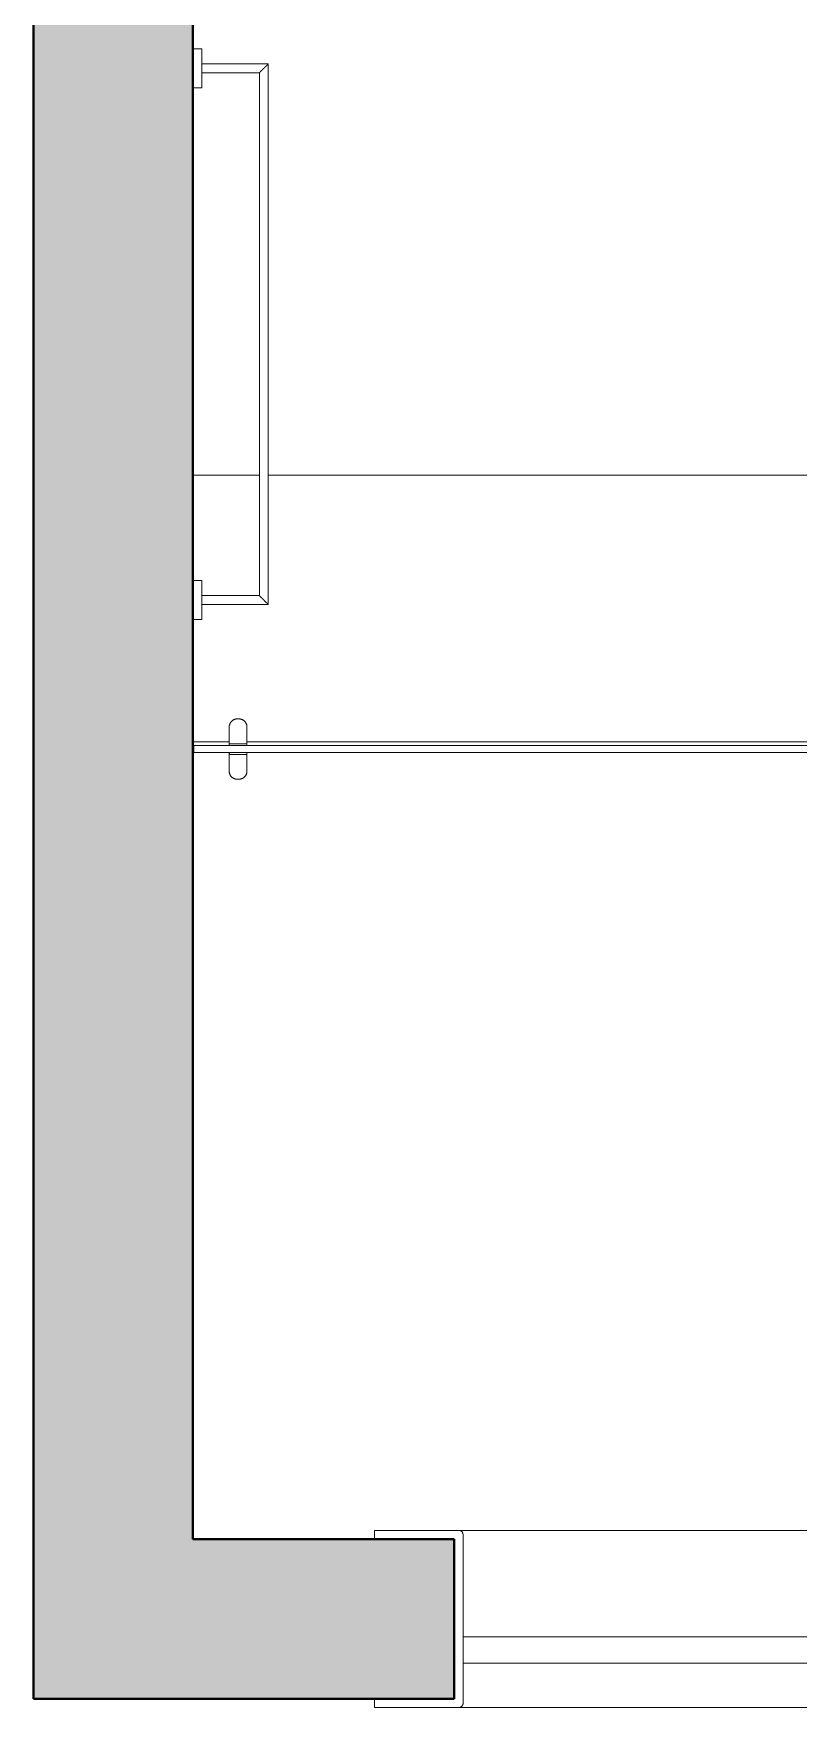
# Model space of a CAD drawing. Header units: millimetres. Extents: x -11245 to 24889, y -43080 to -3800.
# Drawn here: x 615 to 1479, y -16520 to -14630 of the extents above; entities that cross this region are included whole.
import ezdxf

# ---------------------------------------------------------------- set-up
doc = ezdxf.new("R2010")
doc.units = ezdxf.units.MM
for name, color, linetype, lineweight in [('A-FLOR', 192, 'Continuous', 18), ('A-FLOR-PATT', 8, 'Continuous', 18), ('A-GENM', 13, 'Continuous', 9), ('A-GLAZ', 151, 'Continuous', 9), ('A-WALL', 113, 'Continuous', 18), ('A-WALL-PATT', 111, 'Continuous', 18), ('I-FURN', 30, 'Continuous', 9)]:
    doc.layers.add(name, color=color, linetype=linetype, lineweight=lineweight)

# ---------------------------------------------------------------- blocks, each defined once
blk = doc.blocks.new('CRT_MGN_BNH_Box frontal F1 Tec-Vidro - CRT_MGN_BNH_Box frontal F1 Tec-Vidro-3529761-PONTOS HIDRÁULICOS TÉRREO')
at = {"layer": 'A-GENM', "color": 55}
for p, q in [((-664, 13.3), (-664, -5.6)), ((-644, -5.6), (-644, 13.3)), ((-644, -5.6), (-664, -5.6)), ((-664, -17.8), (-664, -36.7)), ((-644, -17.8), (-664, -17.8)), ((-644, -36.7), (-644, -17.8))]:
    blk.add_line(p, q, dxfattribs=at)
at = {"layer": 'A-GENM', "color": 55, "flags": 128}
for points in [[(-664, 13.3), (-664, 13.7), (-664, 14.1), (-663.9, 14.4), (-663.9, 14.8), (-663.8, 15.1), (-663.7, 15.5), (-663.6, 15.8), (-663.5, 16.2), (-663.4, 16.5), (-663.3, 16.8), (-663.1, 17.2), (-663, 17.5), (-662.8, 17.8), (-662.6, 18.1), (-662.4, 18.4), (-662.2, 18.7), (-662, 19), (-661.8, 19.3), (-661.5, 19.5), (-661.3, 19.8), (-661, 20), (-660.7, 20.3), (-660.5, 20.5), (-660.2, 20.7), (-659.9, 20.9), (-659.6, 21.1), (-659.2, 21.3), (-658.9, 21.4), (-658.6, 21.6), (-658.3, 21.7), (-657.9, 21.9), (-657.6, 22), (-657.2, 22.1), (-656.9, 22.1), (-656.5, 22.2), (-656.2, 22.3), (-655.8, 22.3), (-655.5, 22.3), (-655.1, 22.3), (-655, 22.3)], [(-653, 22.3), (-653, 22.3), (-653, 22.3), (-653, 22.3), (-653, 22.3), (-653, 22.3), (-653, 22.3), (-653.1, 22.3), (-653.1, 22.3), (-653.1, 22.3), (-653.1, 22.3), (-653.1, 22.3), (-653.1, 22.3), (-653.2, 22.3), (-653.2, 22.3), (-653.2, 22.3), (-653.2, 22.3), (-653.2, 22.3), (-653.3, 22.3), (-653.3, 22.3), (-653.3, 22.3), (-653.4, 22.3), (-653.4, 22.3), (-653.4, 22.3), (-653.5, 22.3), (-653.5, 22.3), (-653.5, 22.3), (-653.6, 22.3), (-653.6, 22.3), (-653.6, 22.3), (-653.7, 22.3), (-653.7, 22.3), (-653.8, 22.3), (-653.8, 22.3), (-653.8, 22.3), (-653.9, 22.3), (-653.9, 22.3), (-653.9, 22.3), (-654, 22.3), (-654, 22.3), (-654.1, 22.3), (-654.1, 22.3), (-654.1, 22.3), (-654.2, 22.3), (-654.2, 22.3), (-654.3, 22.3), (-654.3, 22.3), (-654.3, 22.3), (-654.4, 22.3), (-654.4, 22.3), (-654.5, 22.3), (-654.5, 22.3), (-654.5, 22.3), (-654.6, 22.3), (-654.6, 22.3), (-654.6, 22.3), (-654.7, 22.3), (-654.7, 22.3), (-654.7, 22.3), (-654.7, 22.3), (-654.8, 22.3), (-654.8, 22.3), (-654.8, 22.3), (-654.8, 22.3), (-654.9, 22.3), (-654.9, 22.3), (-654.9, 22.3), (-654.9, 22.3), (-654.9, 22.3), (-654.9, 22.3), (-655, 22.3), (-655, 22.3), (-655, 22.3), (-655, 22.3), (-655, 22.3), (-655, 22.3), (-655, 22.3)], [(-655, 22.3), (-655, 22.3), (-655, 22.3), (-655, 22.3), (-655, 22.3), (-655, 22.3), (-655, 22.3), (-654.9, 22.3), (-654.9, 22.3), (-654.9, 22.3), (-654.9, 22.3), (-654.9, 22.3), (-654.9, 22.3), (-654.8, 22.3), (-654.8, 22.3), (-654.8, 22.3), (-654.8, 22.3), (-654.8, 22.3), (-654.7, 22.3), (-654.7, 22.3), (-654.7, 22.3), (-654.6, 22.3), (-654.6, 22.3), (-654.6, 22.3), (-654.5, 22.3), (-654.5, 22.3), (-654.5, 22.3), (-654.4, 22.3), (-654.4, 22.3), (-654.4, 22.3), (-654.3, 22.3), (-654.3, 22.3), (-654.2, 22.3), (-654.2, 22.3), (-654.2, 22.3), (-654.1, 22.3), (-654.1, 22.3), (-654.1, 22.3), (-654, 22.3), (-654, 22.3), (-653.9, 22.3), (-653.9, 22.3), (-653.9, 22.3), (-653.8, 22.3), (-653.8, 22.3), (-653.7, 22.3), (-653.7, 22.3), (-653.7, 22.3), (-653.6, 22.3), (-653.6, 22.3), (-653.5, 22.3), (-653.5, 22.3), (-653.5, 22.3), (-653.4, 22.3), (-653.4, 22.3), (-653.4, 22.3), (-653.3, 22.3), (-653.3, 22.3), (-653.3, 22.3), (-653.3, 22.3), (-653.2, 22.3), (-653.2, 22.3), (-653.2, 22.3), (-653.2, 22.3), (-653.1, 22.3), (-653.1, 22.3), (-653.1, 22.3), (-653.1, 22.3), (-653.1, 22.3), (-653.1, 22.3), (-653, 22.3), (-653, 22.3), (-653, 22.3), (-653, 22.3), (-653, 22.3), (-653, 22.3), (-653, 22.3)], [(-653, 22.3), (-652.6, 22.3), (-652.3, 22.3), (-651.9, 22.3), (-651.6, 22.2), (-651.2, 22.2), (-650.9, 22.1), (-650.5, 22), (-650.2, 21.9), (-649.8, 21.8), (-649.5, 21.6), (-649.2, 21.5), (-648.8, 21.3), (-648.5, 21.2), (-648.2, 21), (-647.9, 20.8), (-647.6, 20.6), (-647.3, 20.3), (-647.1, 20.1), (-646.8, 19.9), (-646.5, 19.6), (-646.3, 19.3), (-646.1, 19.1), (-645.8, 18.8), (-645.6, 18.5), (-645.4, 18.2), (-645.2, 17.9), (-645.1, 17.6), (-644.9, 17.3), (-644.7, 16.9), (-644.6, 16.6), (-644.5, 16.3), (-644.4, 15.9), (-644.3, 15.6), (-644.2, 15.2), (-644.1, 14.9), (-644.1, 14.5), (-644, 14.2), (-644, 13.8), (-644, 13.4), (-644, 13.3)], [(-663, -7.7), (-663, -7.7), (-663.1, -7.7), (-663.1, -7.6), (-663.2, -7.6), (-663.2, -7.6), (-663.2, -7.6), (-663.3, -7.6), (-663.3, -7.6), (-663.4, -7.6), (-663.4, -7.6), (-663.4, -7.5), (-663.5, -7.5), (-663.5, -7.5), (-663.5, -7.5), (-663.6, -7.5), (-663.6, -7.4), (-663.6, -7.4), (-663.7, -7.4), (-663.7, -7.3), (-663.7, -7.3), (-663.8, -7.3), (-663.8, -7.2), (-663.8, -7.2), (-663.8, -7.2), (-663.9, -7.1), (-663.9, -7.1), (-663.9, -7.1), (-663.9, -7), (-663.9, -7), (-663.9, -6.9), (-664, -6.9), (-664, -6.9), (-664, -6.8), (-664, -6.8), (-664, -6.7), (-664, -6.7), (-664, -6.7), (-664, -6.6), (-664, -6.6), (-664, -6.5), (-664, -6.5), (-664, -6.5), (-664, -6.4), (-664, -6.4), (-664, -6.3), (-664, -6.3), (-663.9, -6.2), (-663.9, -6.2), (-663.9, -6.2), (-663.9, -6.1), (-663.9, -6.1), (-663.8, -6.1), (-663.8, -6), (-663.8, -6), (-663.8, -6), (-663.7, -5.9), (-663.7, -5.9), (-663.7, -5.9), (-663.7, -5.8), (-663.6, -5.8), (-663.6, -5.8), (-663.6, -5.8), (-663.5, -5.7), (-663.5, -5.7), (-663.5, -5.7), (-663.4, -5.7), (-663.4, -5.7), (-663.3, -5.6), (-663.3, -5.6), (-663.3, -5.6), (-663.2, -5.6), (-663.2, -5.6), (-663.1, -5.6), (-663.1, -5.6), (-663.1, -5.6), (-663, -5.6), (-663, -5.6), (-663, -5.6)], [(-663, -17.8), (-663, -17.8), (-663, -17.8), (-663.1, -17.7), (-663.1, -17.7), (-663.2, -17.7), (-663.2, -17.7), (-663.2, -17.7), (-663.3, -17.7), (-663.3, -17.7), (-663.4, -17.7), (-663.4, -17.7), (-663.4, -17.6), (-663.5, -17.6), (-663.5, -17.6), (-663.5, -17.6), (-663.6, -17.5), (-663.6, -17.5), (-663.6, -17.5), (-663.7, -17.5), (-663.7, -17.4), (-663.7, -17.4), (-663.8, -17.4), (-663.8, -17.3), (-663.8, -17.3), (-663.8, -17.3), (-663.9, -17.2), (-663.9, -17.2), (-663.9, -17.2), (-663.9, -17.1), (-663.9, -17.1), (-663.9, -17), (-664, -17), (-664, -17), (-664, -16.9), (-664, -16.9), (-664, -16.8), (-664, -16.8), (-664, -16.8), (-664, -16.7), (-664, -16.7), (-664, -16.6), (-664, -16.6), (-664, -16.6), (-664, -16.5), (-664, -16.5), (-664, -16.4), (-664, -16.4), (-663.9, -16.3), (-663.9, -16.3), (-663.9, -16.3), (-663.9, -16.2), (-663.9, -16.2), (-663.8, -16.2), (-663.8, -16.1), (-663.8, -16.1), (-663.8, -16.1), (-663.7, -16), (-663.7, -16), (-663.7, -16), (-663.7, -15.9), (-663.6, -15.9), (-663.6, -15.9), (-663.6, -15.9), (-663.5, -15.8), (-663.5, -15.8), (-663.5, -15.8), (-663.4, -15.8), (-663.4, -15.8), (-663.3, -15.7), (-663.3, -15.7), (-663.3, -15.7), (-663.2, -15.7), (-663.2, -15.7), (-663.1, -15.7), (-663.1, -15.7), (-663.1, -15.7), (-663, -15.7)], [(-663, -5.6), (-662.9, -5.6), (-662.9, -5.6), (-662.9, -5.6), (-662.8, -5.6), (-662.8, -5.6), (-662.7, -5.6), (-662.6, -5.6), (-662.5, -5.6), (-662.4, -5.6), (-662.2, -5.6), (-662.1, -5.6), (-661.9, -5.6), (-661.8, -5.6), (-661.6, -5.6), (-661.4, -5.6)], [(-663, -17.8), (-662.9, -17.8), (-662.9, -17.8), (-662.9, -17.8), (-662.8, -17.8), (-662.8, -17.8), (-662.7, -17.8), (-662.6, -17.8), (-662.5, -17.8), (-662.4, -17.8), (-662.2, -17.8), (-662.1, -17.8), (-661.9, -17.8), (-661.8, -17.8), (-661.6, -17.8), (-661.4, -17.8), (-661.2, -17.8), (-661, -17.8), (-660.7, -17.8), (-660.5, -17.8), (-660.2, -17.8), (-660, -17.8), (-659.7, -17.8), (-659.4, -17.8), (-659.1, -17.8), (-658.8, -17.8), (-658.5, -17.8), (-658.2, -17.8), (-657.9, -17.8), (-657.6, -17.8), (-657.2, -17.8), (-656.9, -17.8), (-656.6, -17.8), (-656.2, -17.8), (-655.9, -17.8), (-655.5, -17.8), (-655.2, -17.8), (-654.8, -17.8), (-654.5, -17.8), (-654.1, -17.8), (-653.7, -17.8), (-653.4, -17.8), (-653, -17.8), (-652.7, -17.8), (-652.3, -17.8), (-652, -17.8), (-651.6, -17.8), (-651.3, -17.8), (-650.9, -17.8), (-650.6, -17.8), (-650.3, -17.8), (-650, -17.8), (-649.6, -17.8), (-649.3, -17.8), (-649, -17.8), (-648.7, -17.8), (-648.4, -17.8), (-648.2, -17.8), (-647.9, -17.8), (-647.6, -17.8), (-647.4, -17.8), (-647.2, -17.8), (-646.9, -17.8), (-646.7, -17.8), (-646.5, -17.8), (-646.3, -17.8), (-646.2, -17.8), (-646, -17.8), (-645.8, -17.8), (-645.7, -17.8), (-645.6, -17.8), (-645.5, -17.8), (-645.4, -17.8), (-645.3, -17.8), (-645.2, -17.8), (-645.1, -17.8), (-645.1, -17.8), (-645.1, -17.8), (-645.1, -17.8)], [(-645, -5.6), (-645.1, -5.6), (-645.1, -5.6), (-645.1, -5.6), (-645.2, -5.6), (-645.2, -5.6), (-645.3, -5.6), (-645.4, -5.6), (-645.5, -5.6), (-645.6, -5.6), (-645.8, -5.6), (-645.9, -5.6), (-646.1, -5.6), (-646.2, -5.6), (-646.4, -5.6), (-646.6, -5.6), (-646.8, -5.6), (-647, -5.6), (-647.3, -5.6), (-647.5, -5.6), (-647.8, -5.6), (-648, -5.6), (-648.3, -5.6), (-648.6, -5.6), (-648.9, -5.6), (-649.2, -5.6), (-649.5, -5.6), (-649.8, -5.6), (-650.1, -5.6), (-650.4, -5.6), (-650.8, -5.6), (-651.1, -5.6), (-651.4, -5.6), (-651.8, -5.6), (-652.1, -5.6), (-652.5, -5.6), (-652.8, -5.6), (-653.2, -5.6), (-653.5, -5.6), (-653.9, -5.6), (-654.3, -5.6), (-654.6, -5.6), (-655, -5.6), (-655.3, -5.6), (-655.7, -5.6), (-656, -5.6), (-656.4, -5.6), (-656.7, -5.6), (-657.1, -5.6), (-657.4, -5.6), (-657.7, -5.6), (-658, -5.6), (-658.4, -5.6), (-658.7, -5.6), (-659, -5.6), (-659.3, -5.6), (-659.6, -5.6), (-659.8, -5.6), (-660.1, -5.6), (-660.4, -5.6), (-660.6, -5.6), (-660.8, -5.6), (-661.1, -5.6), (-661.3, -5.6), (-661.5, -5.6), (-661.7, -5.6), (-661.8, -5.6), (-662, -5.6), (-662.2, -5.6), (-662.3, -5.6), (-662.4, -5.6), (-662.5, -5.6), (-662.6, -5.6), (-662.7, -5.6), (-662.8, -5.6), (-662.9, -5.6), (-662.9, -5.6), (-662.9, -5.6), (-662.9, -5.6)], [(-661.5, -17.8), (-661.7, -17.8), (-661.8, -17.8), (-662, -17.8), (-662.2, -17.8), (-662.3, -17.8), (-662.4, -17.8), (-662.5, -17.8), (-662.6, -17.8), (-662.7, -17.8), (-662.8, -17.8), (-662.9, -17.8), (-662.9, -17.8), (-662.9, -17.8), (-662.9, -17.8)], [(-645, -17.8), (-645.1, -17.8), (-645.1, -17.8), (-645.1, -17.8), (-645.2, -17.8), (-645.2, -17.8), (-645.3, -17.8), (-645.4, -17.8), (-645.5, -17.8), (-645.6, -17.8), (-645.8, -17.8), (-645.9, -17.8), (-646.1, -17.8), (-646.2, -17.8), (-646.4, -17.8), (-646.6, -17.8)], [(-646.5, -5.6), (-646.3, -5.6), (-646.2, -5.6), (-646, -5.6), (-645.8, -5.6), (-645.7, -5.6), (-645.6, -5.6), (-645.5, -5.6), (-645.4, -5.6), (-645.3, -5.6), (-645.2, -5.6), (-645.1, -5.6), (-645.1, -5.6), (-645.1, -5.6), (-645.1, -5.6)], [(-645, -5.6), (-645, -5.6), (-645, -5.6), (-644.9, -5.6), (-644.9, -5.6), (-644.8, -5.6), (-644.8, -5.6), (-644.8, -5.6), (-644.7, -5.6), (-644.7, -5.6), (-644.6, -5.6), (-644.6, -5.7), (-644.6, -5.7), (-644.5, -5.7), (-644.5, -5.7), (-644.5, -5.7), (-644.4, -5.8), (-644.4, -5.8), (-644.4, -5.8), (-644.3, -5.8), (-644.3, -5.9), (-644.3, -5.9), (-644.2, -5.9), (-644.2, -6), (-644.2, -6), (-644.2, -6), (-644.1, -6.1), (-644.1, -6.1), (-644.1, -6.2), (-644.1, -6.2), (-644.1, -6.2), (-644.1, -6.3), (-644, -6.3), (-644, -6.3), (-644, -6.4), (-644, -6.4), (-644, -6.5), (-644, -6.5), (-644, -6.6), (-644, -6.6), (-644, -6.6), (-644, -6.7), (-644, -6.7), (-644, -6.8), (-644, -6.8), (-644, -6.8), (-644, -6.9), (-644, -6.9), (-644.1, -7), (-644.1, -7), (-644.1, -7), (-644.1, -7.1), (-644.1, -7.1), (-644.2, -7.2), (-644.2, -7.2), (-644.2, -7.2), (-644.2, -7.3), (-644.3, -7.3), (-644.3, -7.3), (-644.3, -7.4), (-644.3, -7.4), (-644.4, -7.4), (-644.4, -7.4), (-644.4, -7.5), (-644.5, -7.5), (-644.5, -7.5), (-644.5, -7.5), (-644.6, -7.5), (-644.6, -7.6), (-644.7, -7.6), (-644.7, -7.6), (-644.7, -7.6), (-644.8, -7.6), (-644.8, -7.6), (-644.9, -7.6), (-644.9, -7.6), (-644.9, -7.7), (-645, -7.7)], [(-645, -15.7), (-645, -15.7), (-644.9, -15.7), (-644.9, -15.7), (-644.8, -15.7), (-644.8, -15.7), (-644.8, -15.7), (-644.7, -15.7), (-644.7, -15.7), (-644.6, -15.7), (-644.6, -15.8), (-644.6, -15.8), (-644.5, -15.8), (-644.5, -15.8), (-644.5, -15.8), (-644.4, -15.9), (-644.4, -15.9), (-644.4, -15.9), (-644.3, -15.9), (-644.3, -16), (-644.3, -16), (-644.2, -16), (-644.2, -16.1), (-644.2, -16.1), (-644.2, -16.1), (-644.1, -16.2), (-644.1, -16.2), (-644.1, -16.3), (-644.1, -16.3), (-644.1, -16.3), (-644.1, -16.4), (-644, -16.4), (-644, -16.4), (-644, -16.5), (-644, -16.5), (-644, -16.6), (-644, -16.6), (-644, -16.7), (-644, -16.7), (-644, -16.7), (-644, -16.8), (-644, -16.8), (-644, -16.9), (-644, -16.9), (-644, -16.9), (-644, -17), (-644, -17), (-644.1, -17.1), (-644.1, -17.1), (-644.1, -17.1), (-644.1, -17.2), (-644.1, -17.2), (-644.2, -17.3), (-644.2, -17.3), (-644.2, -17.3), (-644.2, -17.4), (-644.3, -17.4), (-644.3, -17.4), (-644.3, -17.5), (-644.3, -17.5), (-644.4, -17.5), (-644.4, -17.5), (-644.4, -17.6), (-644.5, -17.6), (-644.5, -17.6), (-644.5, -17.6), (-644.6, -17.6), (-644.6, -17.7), (-644.7, -17.7), (-644.7, -17.7), (-644.7, -17.7), (-644.8, -17.7), (-644.8, -17.7), (-644.9, -17.7), (-644.9, -17.7), (-644.9, -17.8), (-645, -17.8), (-645, -17.8), (-645, -17.8)], [(-655, -45.7), (-655.4, -45.7), (-655.7, -45.6), (-656.1, -45.6), (-656.4, -45.5), (-656.8, -45.5), (-657.1, -45.4), (-657.5, -45.3), (-657.8, -45.2), (-658.2, -45.1), (-658.5, -44.9), (-658.8, -44.8), (-659.2, -44.6), (-659.5, -44.5), (-659.8, -44.3), (-660.1, -44.1), (-660.4, -43.9), (-660.7, -43.7), (-660.9, -43.4), (-661.2, -43.2), (-661.5, -42.9), (-661.7, -42.7), (-661.9, -42.4), (-662.2, -42.1), (-662.4, -41.8), (-662.6, -41.5), (-662.8, -41.2), (-662.9, -40.9), (-663.1, -40.6), (-663.3, -40.3), (-663.4, -39.9), (-663.5, -39.6), (-663.6, -39.2), (-663.7, -38.9), (-663.8, -38.5), (-663.9, -38.2), (-663.9, -37.8), (-664, -37.5), (-664, -37.1), (-664, -36.8), (-664, -36.7)], [(-644, -36.7), (-644, -37), (-644, -37.4), (-644.1, -37.7), (-644.1, -38.1), (-644.2, -38.4), (-644.3, -38.8), (-644.4, -39.1), (-644.5, -39.5), (-644.6, -39.8), (-644.7, -40.2), (-644.9, -40.5), (-645, -40.8), (-645.2, -41.1), (-645.4, -41.4), (-645.6, -41.7), (-645.8, -42), (-646, -42.3), (-646.2, -42.6), (-646.5, -42.9), (-646.7, -43.1), (-647, -43.4), (-647.3, -43.6), (-647.5, -43.8), (-647.8, -44), (-648.1, -44.2), (-648.4, -44.4), (-648.8, -44.6), (-649.1, -44.8), (-649.4, -44.9), (-649.7, -45), (-650.1, -45.2), (-650.4, -45.3), (-650.8, -45.4), (-651.1, -45.5), (-651.5, -45.5), (-651.8, -45.6), (-652.2, -45.6), (-652.5, -45.6), (-652.9, -45.7), (-653, -45.7)], [(-655, -45.7), (-655, -45.7), (-655, -45.7), (-655, -45.7), (-655, -45.7), (-655, -45.7), (-655, -45.7), (-654.9, -45.7), (-654.9, -45.7), (-654.9, -45.7), (-654.9, -45.7), (-654.9, -45.7), (-654.9, -45.7), (-654.8, -45.7), (-654.8, -45.7), (-654.8, -45.7), (-654.8, -45.7), (-654.8, -45.7), (-654.7, -45.7), (-654.7, -45.7), (-654.7, -45.7), (-654.6, -45.7), (-654.6, -45.7), (-654.6, -45.7), (-654.5, -45.7), (-654.5, -45.7), (-654.5, -45.7), (-654.4, -45.7), (-654.4, -45.7), (-654.4, -45.7), (-654.3, -45.7), (-654.3, -45.7), (-654.2, -45.7), (-654.2, -45.7), (-654.2, -45.7), (-654.1, -45.7), (-654.1, -45.7), (-654.1, -45.7), (-654, -45.7), (-654, -45.7), (-653.9, -45.7), (-653.9, -45.7), (-653.9, -45.7), (-653.8, -45.7), (-653.8, -45.7), (-653.7, -45.7), (-653.7, -45.7), (-653.7, -45.7), (-653.6, -45.7), (-653.6, -45.7), (-653.5, -45.7), (-653.5, -45.7), (-653.5, -45.7), (-653.4, -45.7), (-653.4, -45.7), (-653.4, -45.7), (-653.3, -45.7), (-653.3, -45.7), (-653.3, -45.7), (-653.3, -45.7), (-653.2, -45.7), (-653.2, -45.7), (-653.2, -45.7), (-653.2, -45.7), (-653.1, -45.7), (-653.1, -45.7), (-653.1, -45.7), (-653.1, -45.7), (-653.1, -45.7), (-653.1, -45.7), (-653, -45.7), (-653, -45.7), (-653, -45.7), (-653, -45.7), (-653, -45.7), (-653, -45.7), (-653, -45.7)], [(-653, -45.7), (-653, -45.7), (-653, -45.7), (-653, -45.7), (-653, -45.7), (-653, -45.7), (-653, -45.7), (-653.1, -45.7), (-653.1, -45.7), (-653.1, -45.7), (-653.1, -45.7), (-653.1, -45.7), (-653.1, -45.7), (-653.2, -45.7), (-653.2, -45.7), (-653.2, -45.7), (-653.2, -45.7), (-653.2, -45.7), (-653.3, -45.7), (-653.3, -45.7), (-653.3, -45.7), (-653.4, -45.7), (-653.4, -45.7), (-653.4, -45.7), (-653.5, -45.7), (-653.5, -45.7), (-653.5, -45.7), (-653.6, -45.7), (-653.6, -45.7), (-653.6, -45.7), (-653.7, -45.7), (-653.7, -45.7), (-653.8, -45.7), (-653.8, -45.7), (-653.8, -45.7), (-653.9, -45.7), (-653.9, -45.7), (-653.9, -45.7), (-654, -45.7), (-654, -45.7), (-654.1, -45.7), (-654.1, -45.7), (-654.1, -45.7), (-654.2, -45.7), (-654.2, -45.7), (-654.3, -45.7), (-654.3, -45.7), (-654.3, -45.7), (-654.4, -45.7), (-654.4, -45.7), (-654.5, -45.7), (-654.5, -45.7), (-654.5, -45.7), (-654.6, -45.7), (-654.6, -45.7), (-654.6, -45.7), (-654.7, -45.7), (-654.7, -45.7), (-654.7, -45.7), (-654.7, -45.7), (-654.8, -45.7), (-654.8, -45.7), (-654.8, -45.7), (-654.8, -45.7), (-654.9, -45.7), (-654.9, -45.7), (-654.9, -45.7), (-654.9, -45.7), (-654.9, -45.7), (-654.9, -45.7), (-655, -45.7), (-655, -45.7), (-655, -45.7), (-655, -45.7), (-655, -45.7), (-655, -45.7), (-655, -45.7)]]:
    blk.add_lwpolyline(points, dxfattribs=at)
blk = doc.blocks.new('CRT-POR-Folha-Madeira-Face Based vidro - CRT-POR-Folha-Madeira-Face Based vidro-4438602-PONTOS HIDRÁULICOS TÉRREO')
at = {"layer": 'A-GENM'}
for p, q in [((1551.4, -15434), (796.4, -15434)), ((796.4, -15434), (796.4, -15442)), ((1551.4, -15442), (1551.4, -15434)), ((796.4, -15442), (1551.4, -15442))]:
    blk.add_line(p, q, dxfattribs=at)
blk = doc.blocks.new('Janela basculante e folha fixa - 80 x 160 cm-4197805-PONTOS HIDRÁULICOS TÉRREO')
at = {"layer": 'A-GLAZ', "lineweight": 18}
for p, q in [((-413.2, 100), (-508.2, 100)), ((-508.2, 100), (-508.2, 90)), ((-408.2, -95), (-408.2, 95)), ((391.8, 95), (391.8, -95)), ((491.8, 100), (396.8, 100)), ((491.8, 90), (491.8, 100)), ((-408.2, -50), (-408.2, -20)), ((-408.2, -20), (391.8, -20)), ((391.8, -20), (391.8, -50)), ((391.8, -50), (-408.2, -50)), ((-508.2, -90), (-508.2, -100)), ((491.8, -100), (491.8, -90)), ((-508.2, -100), (-413.2, -100)), ((396.8, -100), (491.8, -100))]:
    blk.add_line(p, q, dxfattribs=at)
at = {"layer": 'A-GLAZ'}
for p, q in [((396.8, 100), (-413.2, 100)), ((-418.2, -90), (-418.2, 90)), ((401.8, 90), (401.8, -90)), ((-413.2, -100), (396.8, -100))]:
    blk.add_line(p, q, dxfattribs=at)
at = {"layer": 'A-GLAZ', "lineweight": 18}
for centre, start, end in [((-413.2, 95), 360, 90), ((396.8, 95), 90, 180), ((-413.2, -95), 270, 360), ((396.8, -95), 180, 270)]:
    blk.add_arc(centre, 5, start, end, dxfattribs=at)
at = {"layer": 'A-GLAZ'}
for points, knots in [([(-413.2, 100), (-412.7, 100), (-412.1, 99.9), (-411.3, 99.6), (-410.9, 99.4), (-410.7, 99.3)], [0, 0, 0, 0, 0.1666667, 0.25, 0.3333333, 0.3333333, 0.3333333, 0.3333333]), ([(-408.9, 97.5), (-408.7, 97.3), (-408.6, 96.9), (-408.3, 96.1), (-408.2, 95.4), (-408.2, 95)], [0.6666667, 0.6666667, 0.6666667, 0.6666667, 0.75, 0.8333333, 1, 1, 1, 1]), ([(392.5, 97.5), (392.4, 97.3), (392.2, 96.9), (391.9, 96.1), (391.8, 95.4), (391.8, 95)], [0.6666667, 0.6666667, 0.6666667, 0.6666667, 0.75, 0.8333333, 1, 1, 1, 1]), ([(396.8, 100), (396.4, 100), (395.7, 99.9), (394.9, 99.6), (394.5, 99.4), (394.3, 99.3)], [0, 0, 0, 0, 0.1666667, 0.25, 0.3333333, 0.3333333, 0.3333333, 0.3333333]), ([(-410.7, -99.3), (-410.8, -99.4), (-411, -99.5), (-411.4, -99.7), (-412.1, -99.9), (-412.7, -100), (-413.2, -100)], [0.6666667, 0.6666667, 0.6666667, 0.6666667, 0.7083333, 0.75, 0.8333333, 1, 1, 1, 1]), ([(-408.2, -95), (-408.2, -95.4), (-408.3, -96.1), (-408.6, -96.9), (-408.7, -97.3), (-408.9, -97.5)], [0, 0, 0, 0, 0.1666667, 0.25, 0.3333333, 0.3333333, 0.3333333, 0.3333333]), ([(391.8, -95), (391.8, -95.4), (391.9, -96.1), (392.2, -96.9), (392.4, -97.3), (392.5, -97.5)], [0, 0, 0, 0, 0.1666667, 0.25, 0.3333333, 0.3333333, 0.3333333, 0.3333333]), ([(394.3, -99.3), (394.4, -99.4), (394.6, -99.5), (395, -99.7), (395.7, -99.9), (396.4, -100), (396.8, -100)], [0.6666667, 0.6666667, 0.6666667, 0.6666667, 0.7083333, 0.75, 0.8333333, 1, 1, 1, 1])]:
    blk.add_open_spline(points, degree=3, knots=knots, dxfattribs=at)
blk = doc.blocks.new('CABIDEIRO 60CM - CABIDEIRO 60CM-4683106-PONTOS HIDRÁULICOS TÉRREO')
at = {"layer": 'I-FURN', "color": 254}
for p, q in [((-5, 85), (-5, 10)), ((605, 85), (-5, 85)), ((605, 10), (605, 85)), ((5, 10), (5, 75)), ((5, 75), (595, 75)), ((595, 75), (595, 10)), ((-22, 10), (-22, 0)), ((-22, 10), (22, 10)), ((22, 0), (22, 10)), ((578, 10), (578, 0)), ((578, 10), (622, 10)), ((622, 0), (622, 10))]:
    blk.add_line(p, q, dxfattribs=at)
for points in [[(5, 75), (5, 75), (4.9, 75.1), (4.6, 75.4), (4.3, 75.7), (4, 76), (3.8, 76.2), (3.5, 76.5), (3.1, 76.9), (2.6, 77.4), (2.2, 77.8), (1.9, 78.1), (1.6, 78.4), (1.3, 78.7), (1, 79), (0.7, 79.3), (0.3, 79.7), (0, 80), (-0.3, 80.3), (-0.7, 80.7), (-1, 81), (-1.3, 81.3), (-1.6, 81.6), (-1.9, 81.9), (-2.2, 82.2), (-2.5, 82.5), (-2.8, 82.8), (-3.1, 83.1), (-3.5, 83.5), (-3.8, 83.8), (-4, 84), (-4.3, 84.3), (-4.6, 84.6), (-4.9, 84.9), (-5, 85), (-5, 85)], [(595, 75), (595, 75), (595.1, 75.1), (595.4, 75.4), (595.7, 75.7), (596, 76), (596.2, 76.2), (596.5, 76.5), (596.9, 76.9), (597.4, 77.4), (597.8, 77.8), (598.1, 78.1), (598.4, 78.4), (598.7, 78.7), (599, 79), (599.3, 79.3), (599.7, 79.7), (600, 80), (600.3, 80.3), (600.7, 80.7), (601, 81), (601.3, 81.3), (601.6, 81.6), (601.9, 81.9), (602.2, 82.2), (602.5, 82.5), (602.8, 82.8), (603.1, 83.1), (603.5, 83.5), (603.8, 83.8), (604, 84), (604.3, 84.3), (604.6, 84.6), (604.9, 84.9), (605, 85), (605, 85)]]:
    blk.add_open_spline(points, degree=3, knots=[0, 0, 0, 0, 0.083333, 0.125, 0.166667, 0.208333, 0.229167, 0.25, 0.291667, 0.333333, 0.354167, 0.375, 0.395833, 0.416667, 0.4375, 0.458333, 0.479167, 0.5, 0.520833, 0.541667, 0.5625, 0.583333, 0.604167, 0.625, 0.645833, 0.666667, 0.6875, 0.708333, 0.75, 0.770833, 0.791667, 0.833333, 0.875, 0.916667, 1, 1, 1, 1], dxfattribs=at)

msp = doc.modelspace()

# ---------------------------------------------------------------- hatches: boundary and pattern name
at = {"layer": 'A-FLOR-PATT', "lineweight": 9}
h = msp.add_hatch(dxfattribs=at)
h.set_pattern_fill('FP_14', color=9, style=0, pattern_type=2)
h.set_pattern_definition([(90, (18795.4, 1670.3), (-1200, 7e-14), []), (180, (18795.4, 1670.3), (-1e-13, -1200), [])])
h.paths.add_polyline_path([(971.3, -15429.7), (2205.4, -15429.7), (2205.4, -15427.9), (1500.4, -15427.9), (1500.4, -15419.9), (2205.4, -15419.9), (2205.4, -15399.9), (2183.3, -15400.7), (2183.3, -15403.2), (2189.6, -15403.2), (2189.6, -15409.1), (2155.6, -15409.1), (2155.6, -15403.2), (2162, -15403.2), (2161.1, -15400.7), (2155.6, -15400.7), (2155.6, -15362.2), (2166.5, -15361.7), (2161.6, -15228.2), (2135.4, -15227.1), (2134.6, -15228.2), (2128.4, -15228.2), (2128.4, -15234), (2105.4, -15234), (2105.4, -15206.9), (2067.1, -15201.3), (2054.3, -15195.3), (2041.9, -15180.4), (2038, -15164.5), (2037.7, -15149.2), (2028.2, -15149.2), (2011.7, -15150.6), (1985.4, -15158.2), (1985.4, -15163.4), (1853.8, -15207.7), (1810.9, -15217.9), (1777, -15219.7), (1752.1, -15219.4), (1721.7, -15215.1), (1698.4, -15209.9), (1657.8, -15194.8), (1648.6, -15190.6), (1601, -15160), (1572.8, -15131.5), (1554.7, -15100.6), (1550.9, -15093), (1542.7, -15064.7), (1539.5, -15045), (1538.9, -15023.5), (1541, -15002.5), (1548.2, -14974.5), (1552.3, -14963.2), (1570.6, -14931.3), (1578.1, -14921.5), (1588.8, -14911), (1609.2, -14893), (1656.5, -14865), (1692, -14851.6), (1703.1, -14847.9), (1735.8, -14841.9), (1756.3, -14839.4), (1797.5, -14840.6), (1817, -14842.9), (1874.7, -14857.7), (1985.4, -14896.3), (1986.4, -14901.5), (1995.6, -14904.7), (2011.7, -14908.7), (2037.7, -14910.1), (2039.2, -14890.2), (2044.8, -14874.5), (2058.5, -14860.9), (2077, -14855.2), (2156.7, -14848.7), (2205.4, -14847.2), (2205.4, -14675), (2195.4, -14674.3), (2195.4, -14658), (2150.4, -14658), (2150.4, -14662.4), (2192.4, -14662.7), (2192.4, -14784.6), (2150.4, -14784.6), (2149.5, -14795.1), (2147.8, -14797.2), (2145.3, -14797.7), (2142.4, -14796.5), (2140.4, -14791.7), (2139.4, -14784.6), (2086.4, -14784.6), (2086.4, -14662.4), (2140.4, -14662.4), (2141, -14648), (2195.4, -14647.3), (2195.4, -14631), (2205.4, -14631), (2205.4, -14629.7), (1685.4, -14629.7), (1685.4, -13659.7), (1705.4, -13659.7), (1705.4, -13329.7), (1695.4, -13329.7), (1695.4, -13339.7), (1600.4, -13339.7), (1596.8, -13338.2), (1595.4, -13334.7), (1595.4, -13329.7), (925.4, -13329.7), (925.4, -14029.7), (895.4, -14029.7), (895.4, -13334.7), (893.9, -13338.2), (890.4, -13339.7), (795.4, -13339.7), (795.4, -14647.7), (805.4, -14648.4), (805.4, -14664.7), (880.4, -14665.3), (879.7, -15274.7), (805.4, -15275.3), (805.4, -15291.7), (795.4, -15291.7), (795.4, -15429.7), (836.4, -15429.7), (836.4, -15413), (839, -15406.6), (843.6, -15404.8), (851.4, -15405.6), (853.9, -15407), (856.4, -15413), (856.4, -15429.7), (863.3, -15429.7)])
h.paths.add_polyline_path([(2172.6, -15403.2), (2171.9, -15401.6), (2170.7, -15403.2)])
h.paths.add_polyline_path([(2189.6, -15366.4), (2205.4, -15366.4), (2205.4, -15240.7), (2195.4, -15240.7), (2195.4, -15228.2), (2169.3, -15228.2), (2171.1, -15269.8), (2175.3, -15361.7), (2189.6, -15362.2)])
h.paths.add_polyline_path([(805.4, -15264.7), (870.4, -15264), (870.4, -14674.7), (805.4, -14675.3), (805.4, -14691.7), (795.4, -14691.7), (795.4, -15247.7), (805.4, -15248.4), (805.4, -15264)])
h.paths.add_polyline_path([(2073.5, -14894.7), (2072.9, -14893.8), (2073, -14894.5)])
h.paths.add_polyline_path([(2076.3, -14891.2), (2076.6, -14890.2), (2076.2, -14890.9)])
h = msp.add_hatch(dxfattribs=at)
h.set_pattern_fill('FP_16', color=9, style=0, pattern_type=2)
h.set_pattern_definition([(90, (1995.4, -15129.7), (-1200, 7e-14), []), (180, (1995.4, -15129.7), (-1e-13, -1200), [])])
h.paths.add_polyline_path([(2057.6, -15816.3), (2059.1, -15818.7), (2057.9, -15818.4), (2057.6, -15816.4)])
h.paths.add_polyline_path([(2205.4, -16329.7), (2205.4, -15934.7), (2195.4, -15934.7), (2195.4, -15893.4), (2170.4, -15893.7), (2169.4, -15966.2), (2167.9, -15969), (2164.6, -15969.4), (2162.4, -15965.4), (2161.4, -15890.5), (2157.5, -15887.3), (2155.4, -15887.3), (2155.4, -15894.7), (2135.4, -15894.7), (2135.4, -16219.7), (2080.4, -16219.7), (2079.8, -15897.2), (2078.4, -15903.5), (2074.9, -15909.1), (2074.4, -15912.9), (2071.1, -15917.9), (2069.2, -15918.1), (2069.1, -15921.1), (2067.3, -15923.6), (2067.3, -15921.3), (2062.6, -15927.8), (2059.1, -15930.9), (2061.1, -15930.5), (2050.1, -15939), (2049.5, -15937.1), (2041, -15943.1), (2036.3, -15944.9), (2036.3, -15945.7), (2023.7, -15948.8), (2019.7, -15948.8), (2017.7, -15948.1), (2007.5, -15949.4), (1980.3, -15943.1), (1958.3, -15927.1), (1943.5, -15903.5), (1938.5, -15873), (1944.5, -15844.4), (1959.8, -15821), (1982.7, -15805.4), (2011.7, -15800.3), (2017.7, -15801.5), (2023.8, -15800.8), (2030.1, -15802), (2031, -15804.3), (2032.9, -15803.1), (2036.1, -15805.4), (2041.2, -15806.5), (2046.7, -15810.4), (2049.5, -15810.2), (2057.6, -15816.3), (2055.1, -15816.4), (2063.6, -15822.5), (2069.2, -15831.5), (2069.3, -15828.7), (2071.2, -15833.1), (2072.1, -15833.5), (2073, -15833.9), (2076.7, -15840.8), (2075.1, -15840.8), (2078.7, -15846.5), (2080.4, -15855.7), (2080.4, -15519.7), (2135.4, -15519.7), (2135.4, -15844.7), (2155.4, -15845.5), (2156.4, -15860.5), (2159.4, -15851.1), (2162.4, -15847.3), (2162, -15733.8), (2149, -15732.8), (2144.9, -15726.9), (2141.5, -15717.3), (2140.3, -15701.9), (2142.1, -15688.2), (2145.2, -15680.4), (2149, -15674.8), (2154.4, -15673.8), (2164.8, -15674.8), (2167.4, -15677.8), (2172.4, -15687.6), (2205.4, -15683.7), (2205.4, -15429.7), (856.4, -15429.7), (856.4, -15431.9), (836.4, -15431.9), (836.4, -15429.7), (795.4, -15429.7), (795.4, -16329.7), (1000.4, -16329.7), (1000.4, -16319.7), (2000.4, -16319.7), (2000.4, -16329.7)])
h.paths.add_polyline_path([(2195.4, -15845.9), (2195.4, -15804.7), (2205.4, -15804.7), (2205.4, -15723.9), (2171, -15720), (2170.4, -15726.5), (2170.4, -15845.9), (2187.4, -15845.9)])
h.paths.add_polyline_path([(2172.3, -15711.9), (2174.6, -15709.1), (2172.4, -15711.5), (2172.4, -15711.7)])
h.paths.add_polyline_path([(2175.2, -15708.7), (2176.4, -15704.9), (2176.1, -15701.3), (2176.2, -15704.4), (2175.2, -15708.5)])
h.paths.add_polyline_path([(2175, -15698.7), (2172.4, -15696), (2173.1, -15697.6), (2174.6, -15698.4)])
h.paths.add_polyline_path([(848.9, -15471.2), (841.4, -15470.1), (838.9, -15469), (836.4, -15463), (836.4, -15444.1), (856.4, -15444.1), (856.4, -15463), (853.7, -15469.4), (849.2, -15471.1)])
h.paths.add_polyline_path([(846.4, -15442), (796.4, -15442), (796.4, -15434), (1551.4, -15434), (1551.4, -15442), (847.4, -15442)])
h.paths.add_polyline_path([(846.4, -15443.9), (841.4, -15442.4), (852, -15442.5), (853.4, -15443.4), (847.4, -15443.8)])
h.paths.add_polyline_path([(846.4, -15433.8), (841.4, -15432.3), (852, -15432.4), (853.4, -15433.3), (847.4, -15433.7)])
at = {"layer": 'A-WALL-PATT'}
msp.add_hatch(color=256, dxfattribs=at).paths.add_polyline_path([(795.4, -16509.7), (795.4, -13329.7), (615.4, -13329.7), (615.4, -16509.7), (791.2, -16509.7)])
h = msp.add_hatch(color=256, dxfattribs=at)
h.paths.add_polyline_path([(6355.4, -16509.7), (6355.4, -16329.7), (5485.4, -16329.7), (5485.4, -16509.7), (5835.8, -16509.7)])
h.paths.add_polyline_path([(1910.4, -16509.7), (2680.4, -16509.7), (2680.4, -16329.7), (1910.4, -16329.7)])
h.paths.add_polyline_path([(1090.4, -16509.7), (1090.4, -16329.7), (795.4, -16329.7), (795.4, -16509.7)])
h.paths.add_polyline_path([(3673.8, -16509.7), (4665.4, -16509.7), (4665.4, -16329.7), (3500.4, -16329.7), (3500.4, -16509.7)])

# ---------------------------------------------------------------- linework, layer by layer
at = {"layer": 'A-FLOR'}
for p, q in [((795.4, -15429.7), (836.4, -15429.7)), ((856.4, -15429.7), (2205.4, -15429.7))]:
    msp.add_line(p, q, dxfattribs=at)
at = {"layer": 'A-WALL', "lineweight": 40}
for p, q in [((615.4, -13329.7), (615.4, -16509.7)), ((795.4, -16329.7), (795.4, -13329.7)), ((1090.4, -16329.7), (795.4, -16329.7)), ((1090.4, -16509.7), (1090.4, -16329.7)), ((615.4, -16509.7), (1090.4, -16509.7))]:
    msp.add_line(p, q, dxfattribs=at)

# ---------------------------------------------------------------- block references
at = {"layer": 'A-GENM', "color": 55}
for name, p in [('CRT_MGN_BNH_Box frontal F1 Tec-Vidro - CRT_MGN_BNH_Box frontal F1 Tec-Vidro-3529761-PONTOS HIDRÁULICOS TÉRREO', (1500.4, -15426.3)), ('CRT-POR-Folha-Madeira-Face Based vidro - CRT-POR-Folha-Madeira-Face Based vidro-4438602-PONTOS HIDRÁULICOS TÉRREO', (0, 0))]:
    msp.add_blockref(name, p, dxfattribs=at)
at = {"layer": 'A-GLAZ'}
msp.add_blockref('Janela basculante e folha fixa - 80 x 160 cm-4197805-PONTOS HIDRÁULICOS TÉRREO', (1508.6, -16419.7), dxfattribs=at)
at = {"layer": 'I-FURN', "color": 254, "rotation": 270.0000000000003}
msp.add_blockref('CABIDEIRO 60CM - CABIDEIRO 60CM-4683106-PONTOS HIDRÁULICOS TÉRREO', (795.4, -14669.7), dxfattribs=at)

doc.saveas('drawing.dxf')
